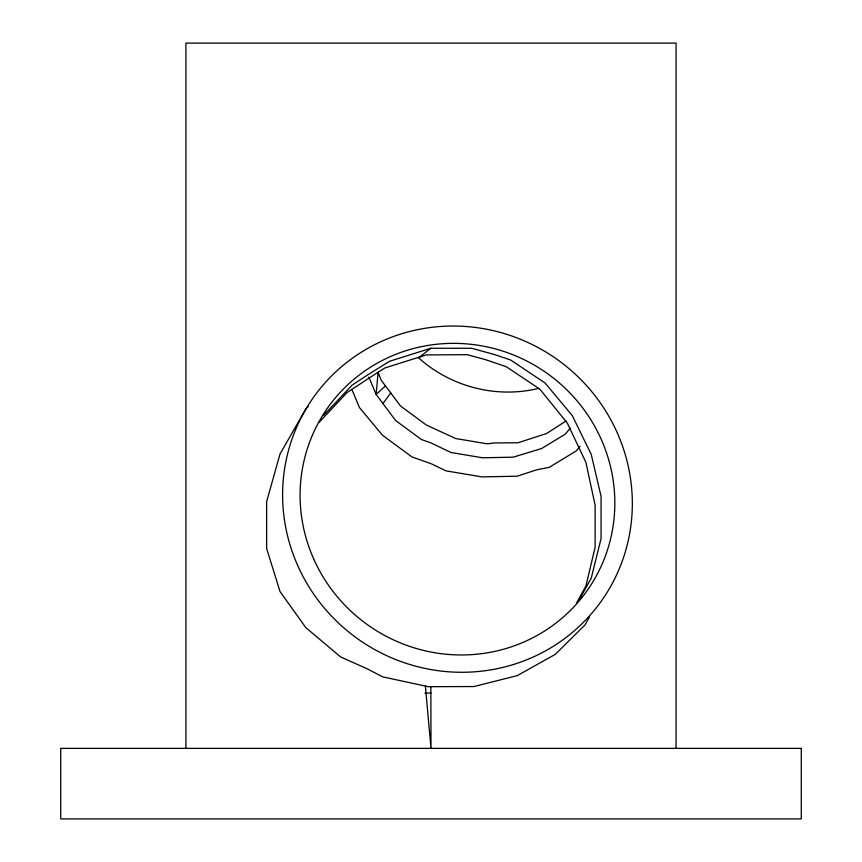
<?xml version="1.0" encoding="UTF-8"?>
<svg xmlns="http://www.w3.org/2000/svg" width="862" height="862" viewBox="0 0 862 862"><rect width="100%" height="100%" fill="white"/><g stroke="black" fill="none" stroke-linecap="round" stroke-linejoin="round"><path stroke-width="1.29" d="M576.797 602.57L585.901 586.041L595.125 547.359L595.125 505.164L585.901 462.344L567.261 422.994L540.431 389.893L536.789 387.124L506.274 366.706L485.759 359.745L467.355 354.681L426.281 354.918L385.045 367.912L376.241 373.408L347.117 392.501L318.962 422.455M579.232 599.812L591.246 578.133L601.062 538.578L601.062 496.383L591.246 454.436L572.271 415.592L545.075 383.019L510.767 360.068L494.432 354.53L471.686 348.27L430.806 348.27L389.538 361.275L367.568 374.97L352.127 385.088L323.638 415.268M589.565 616.772L585.082 624.853L555.268 654.377L517.222 675.636L473.971 686.54L428.242 686.68L382.609 676.842L367.568 668.987L340.673 656.973L305.827 627.644L279.999 591.494L266.638 548.512L266.638 501.63L279.999 454.048L305.827 409.008L308.456 406.164M382.943 403.631L390.745 392.964L381.058 379.97L378.095 372.212L376.155 394.451L395.593 420.494L421.399 439.512L431 442.906L450.945 452.496L482.504 457.787L513.17 457.172L541.616 448.531L565.321 434.114L570.191 428.177M580.018 446.387L576.366 450.837L549.277 467.312L536.789 469.801L517.114 476.201L482.052 476.901L445.988 470.867L431 463.659L411.917 456.914L382.426 435.181L359.422 407.489L351.825 389.312M385.486 385.874L376.155 394.451L368.861 377.125M419.643 357.019L430.806 348.27M566.162 420.904L546.734 433.446L518.062 442.777L494.432 442.96L487.245 443.833L455.686 438.553L426.313 425.02L400.518 406.002L390.745 392.964M424.966 693.253L431 692.951M425.397 686.066L431 748.378L430.849 686.54M676.077 748.378L676.077 43.1L185.923 43.1L185.923 748.378M538.89 388.299A123.428 112.631 18.8 0 1 418.242 357.536M801.272 748.378L60.728 748.378L60.728 818.9L801.272 818.9L801.272 748.378M297.638 565.407A176.322 171.635 34.1 0 0 598.81 604.553A176.322 171.635 34.1 0 0 475.964 327.517A176.322 171.635 34.1 0 0 297.638 565.407M313.617 558.781A158.683 154.47 34.1 0 0 584.673 594.004A158.683 154.47 34.1 0 0 474.111 344.681A158.683 154.47 34.1 0 0 313.617 558.781"/></g></svg>
